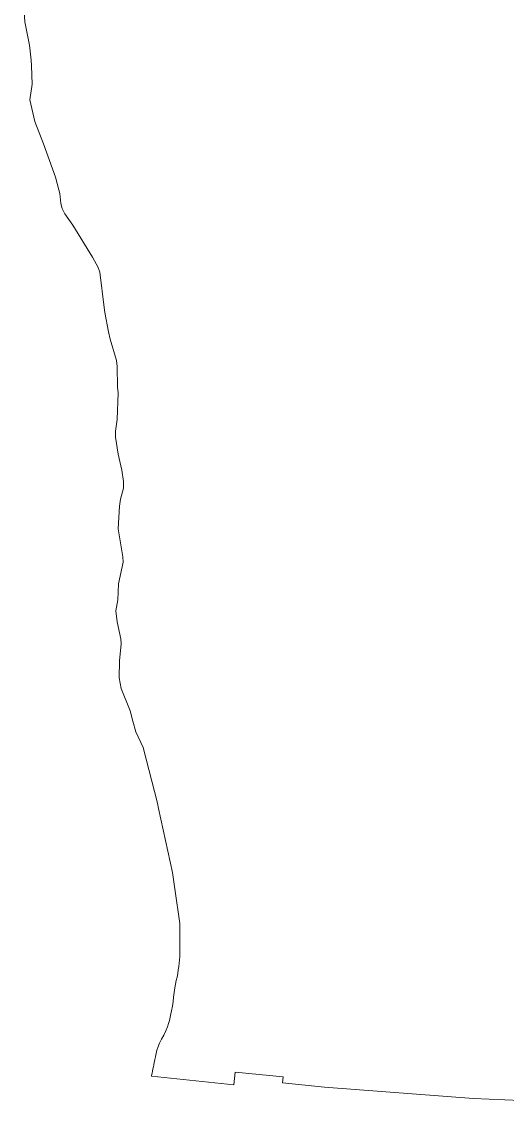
# Model space of a CAD drawing. Header units: metres. Extents: x 305150 to 308746, y 6239745 to 6243198.
# Drawn here: x 307103 to 307507, y 6239745 to 6240642 of the extents above; entities that cross this region are included whole.
import ezdxf

# ---------------------------------------------------------------- set-up
doc = ezdxf.new("R2010")
doc.units = ezdxf.units.M
doc.layers.add('Cadastre Land Parcels_SP_EXT', color=9, linetype='Continuous', lineweight=5)

msp = doc.modelspace()

# ---------------------------------------------------------------- linework, layer by layer
at = {"layer": 'Cadastre Land Parcels_SP_EXT', "linetype": 'Continuous'}
msp.add_lwpolyline([(307103.25, 6240683.29), (307105.84, 6240641.5), (307109.85, 6240622.13), (307111.1, 6240609.73), (307111.49, 6240605.16), (307111.97, 6240589.9), (307110.17, 6240576.73), (307114.16, 6240558.88), (307121.51, 6240540.39), (307131.37, 6240512.47), (307134.14, 6240502.13), (307134.97, 6240499), (307135.73, 6240490.87), (307136.83, 6240486.61), (307139.14, 6240482.27), (307145.82, 6240472.83), (307162.27, 6240446.14), (307166.8, 6240437.67), (307168.3, 6240433.63), (307171.88, 6240404.48), (307172.26, 6240400.31), (307175.53, 6240384.15), (307176.73, 6240378.2), (307182.14, 6240360.28), (307182.74, 6240355.4), (307182.85, 6240338.2), (307183.34, 6240333.53), (307182.73, 6240311.32), (307181.17, 6240301.83), (307181.26, 6240296.64), (307183.35, 6240282.63), (307186.44, 6240269.35), (307187.93, 6240260.01), (307188.03, 6240254.52), (307185.45, 6240245.31), (307184.54, 6240239.59), (307183.46, 6240220.74), (307187.44, 6240197.4), (307187.62, 6240192.92), (307183.78, 6240175.04), (307183.11, 6240161.69), (307181.65, 6240152.5), (307182.52, 6240143.46), (307185.62, 6240129.46), (307186, 6240125.3), (307184.53, 6240111.12), (307184.28, 6240097.07), (307186.07, 6240088.04), (307193.42, 6240069.65), (307195.51, 6240060.93), (307198.01, 6240052.12), (307204.15, 6240039.1), (307216.07, 6239992.89), (307217.07, 6239988.63), (307228.61, 6239935.5), (307230.58, 6239921.89), (307234.77, 6239893.06), (307234.81, 6239868.22), (307234.62, 6239865.51), (307234.38, 6239862.79), (307234.1, 6239860.08), (307233.78, 6239857.38), (307233.42, 6239854.69), (307232.93, 6239851.65), (307232.36, 6239848.62), (307231.74, 6239845.6), (307231.14, 6239842.58), (307230.58, 6239839.55), (307230.01, 6239835.76), (307229.53, 6239831.96), (307229.05, 6239828.16), (307228.5, 6239824.37), (307227.82, 6239820.63), (307227.24, 6239817.94), (307226.63, 6239815.25), (307225.97, 6239812.58), (307225.24, 6239809.94), (307224.42, 6239807.36), (307222.98, 6239803.84), (307221.26, 6239800.47), (307219.45, 6239797.13), (307217.76, 6239793.75), (307216.38, 6239790.22), (307215.67, 6239787.75), (307215.07, 6239785.24), (307214.54, 6239782.69), (307214.49, 6239782.47), (307214.02, 6239780.13), (307213.49, 6239777.59), (307213.09, 6239775.82), (307212.69, 6239774.06), (307212.29, 6239772.29), (307211.92, 6239770.52), (307211.57, 6239768.74), (307211.23, 6239766.87), (307211.12, 6239766.28), (307279.64, 6239759.17), (307280.72, 6239769.71), (307320.52, 6239765.62), (307320.01, 6239760.64), (307354.82, 6239757.06), (307478.71, 6239747.85), (307556.74, 6239744.53)], dxfattribs=at)

doc.saveas('drawing.dxf')
